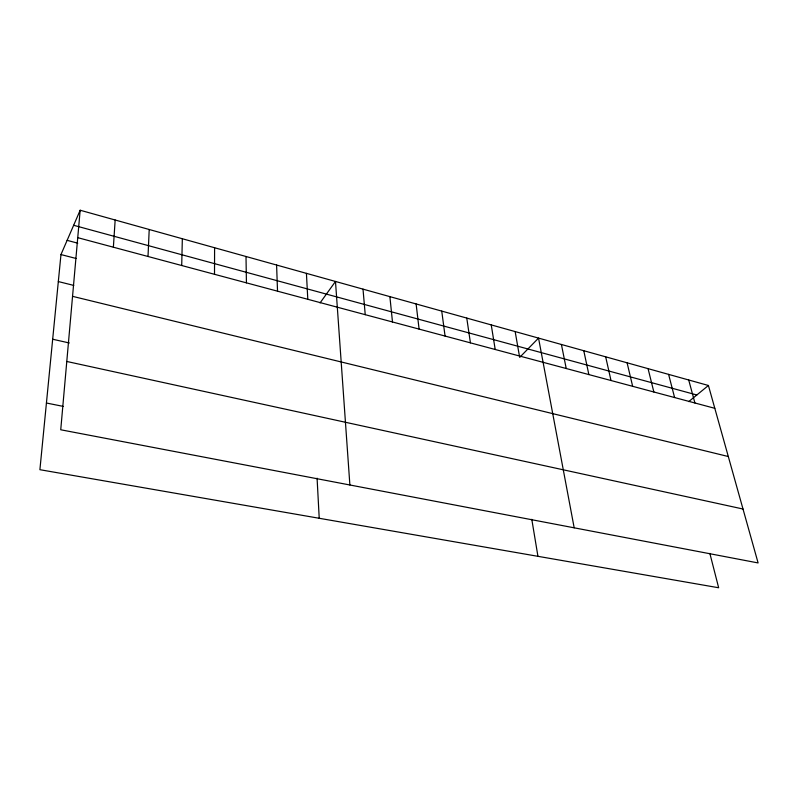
<?xml version="1.0" encoding="UTF-8"?>
<svg xmlns="http://www.w3.org/2000/svg" width="798" height="798" viewBox="0 0 798 798"><rect width="100%" height="100%" fill="white"/><g stroke="black" fill="none" stroke-linecap="round" stroke-linejoin="round"><path stroke-width="1.2" d="M214.512 274.303L214.592 247.739M181.715 265.515L182.333 238.742M148.019 256.487L149.206 229.505M113.376 247.21L115.161 220.009M80.169 210.243L60.738 429.773L758.1 562.939L708.415 385.484L80.169 210.243L60.967 254.562L39.9 469.693L718.659 587.757L709.861 553.413M320.068 302.901L335.489 281.465L349.883 484.985M519.658 357.404L538.54 338.103L574.181 527.817M688.744 401.613L708.415 385.484M46.434 403.02L63.182 406.382M66.783 361.464L742.998 509.014M52.678 339.23L69.326 342.98M72.548 296.337L728.305 456.526M58.324 281.564L73.755 285.405M60.967 254.562L76.129 258.492M67.122 240.348L77.745 243.171M77.745 237.664L714.809 408.317M73.655 225.285L696.834 394.98M688.714 379.988L694.908 402.99M668.604 374.382L674.599 397.544M648.066 368.656L653.851 391.988M627.098 362.801L632.654 386.312M605.672 356.826L610.999 380.506M583.777 350.721L588.864 374.581M561.413 344.477L566.231 368.516M515.159 331.579L519.418 355.978M531.787 519.308L537.942 556.326M491.239 324.906L495.209 349.494M466.77 318.083L470.421 342.861M441.743 311.1L445.065 336.058M416.117 303.948L419.09 329.105M389.883 296.637L392.486 321.983M363.01 289.145L365.235 314.681M306.422 273.355L307.799 299.29M317.085 478.182L319.22 518.281M276.597 265.036L277.524 291.18M246.003 256.497L246.432 282.851"/></g></svg>
